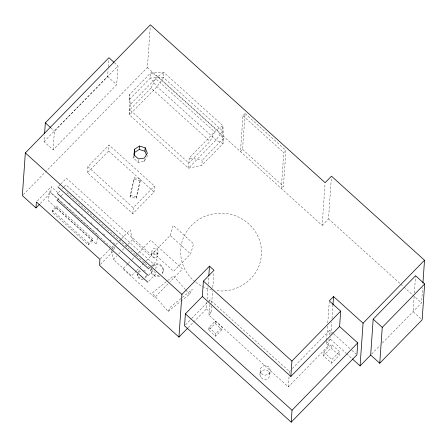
<?xml version="1.0" encoding="UTF-8"?>
<svg xmlns="http://www.w3.org/2000/svg" width="447" height="447" viewBox="0 0 447 447"><rect width="100%" height="100%" fill="white"/><g stroke="black" fill="none" stroke-linecap="round" stroke-linejoin="round"><path stroke-width="0.34" stroke-dasharray="2.23 1.68" d="M114.471 62.748L117.997 65.932L116.684 84.723L53.098 149.851L44.024 141.654L44.46 135.391M53.098 149.851L54.411 131.066L117.997 65.932M40.364 203.413L50.802 192.724L51.221 186.745L57.937 192.813M52.12 212.074L52.238 210.364L56.478 206.022L92.786 238.827L92.669 240.531L88.428 244.878L52.12 212.074L56.361 207.732L56.478 206.022M87.433 172.698L87.852 166.72L109.046 145.012L154.433 186.013L154.014 191.992L132.82 213.705L87.433 172.698L108.632 150.991L109.046 145.012M88.428 244.878L88.551 243.168L92.786 238.827M44.024 141.654L107.61 76.521L108.096 69.564M108.291 66.782L108.822 59.127M97.206 237.871L96.742 244.531L48.539 200.988L49.243 190.992L97.44 234.541L97.256 237.206M114.577 246.805L114.343 250.13L50.802 192.724M129.228 99.681L129.585 94.557L150.779 72.85L163.948 72.487L222.947 125.791L223.399 138.453L223.042 143.576L201.843 165.289L188.5 168.212L129.496 114.907L129.228 99.681L150.421 77.974L150.779 72.85L157.769 76.437L216.767 129.742L223.399 138.453L202.2 160.166L201.843 165.289M130.211 104.659L129.496 114.907L157.048 86.684L163.585 77.61L163.948 72.487L157.769 76.437L130.211 104.659L129.585 94.557M130.049 196.92L134.374 177.777L140.419 179.158L140.302 180.867L136.095 198.3L130.049 196.92L134.374 177.777M147.192 155.21L147.097 156.573L144.09 161.523L138.184 162.328L133.821 158.383L134.011 155.651M132.82 213.705L133.24 207.726L154.433 186.013M138.184 162.328L138.374 159.596M136.095 198.3L140.419 179.158M23.322 194.624L147.404 67.531L150.293 26.205M144.09 161.523L144.236 159.473M137.48 275.413L137.564 274.184A4.481 4.308 4 0 0 142.196 278.364M151.628 254.907L151.868 251.493M150.851 270.826L150.907 269.971M157.836 254.734L158.076 251.32M163.261 270.485L163.323 269.63M189.215 157.964L188.5 168.212L216.052 139.989L222.589 130.915L222.947 125.791L216.767 129.742L189.215 157.964L202.2 160.166M188.12 327.673L206.486 308.86L206.967 301.971M207.162 299.216L208.028 286.823M208.224 284.068L208.704 277.179M329.07 338.955L328.606 345.637L288.332 386.89L208.905 315.129L209.649 304.541M209.839 301.809L209.984 299.758L289.41 371.518L289.27 373.519M208.783 330.059L208.961 327.495L215.32 320.98L222.131 327.131L221.952 329.696L215.594 336.205L208.783 330.059L215.141 323.544L215.32 320.98M208.905 315.129L211.029 312.961L211.509 306.072M211.699 303.317L212.565 290.919M212.806 287.477L213.867 272.329M215.594 336.205L215.772 333.646L222.131 327.131M245.073 113.549L242.956 115.717L240.447 151.589L242.565 149.415L245.073 113.549L285.924 150.455L283.415 186.321L281.292 188.489L283.8 152.623L285.924 150.455M259.942 374.77L260.243 370.502M269.876 374.497L270.172 370.228M288.332 386.89L289.08 376.195M147.404 67.531L322.142 225.394L325.081 183.382M322.142 225.394L328.5 218.879L331.389 177.56M323.483 355.862L323.745 352.102L331.378 344.285L339.547 351.666L339.284 355.426L331.657 363.243L323.483 355.862L331.115 348.045L331.378 344.285M328.606 345.637L326.338 343.587L326.528 340.832M326.578 340.145L327.59 325.684M327.78 322.93L329.227 302.267M329.355 334.943L329.679 330.266L333.205 333.451M326.338 343.587L330.573 339.245L330.719 337.178M330.914 334.423L331.78 322.03M332.02 318.588L332.981 304.809M331.657 363.243L331.92 359.483L339.547 351.666M414.123 296.45L413.067 311.626L421.135 318.912M414.369 292.997L415.57 275.754M382.369 343.067L421.543 302.937L422.605 287.79M133.821 158.383L134.027 155.841M170.212 235.485L173.24 225.322L193.624 243.816L190.595 253.98L173.598 271.312L153.215 252.818L170.212 235.485L190.595 253.98M151.047 88.076L155.645 78.611L214.649 131.915L210.051 141.381L188.857 163.088L129.853 109.783L151.047 88.076L210.051 141.381M185.404 289.522L173.514 275.888L152.142 293.087L168.145 311.442L171.028 306.519L181.18 298.345M180.968 301.122L189.517 294.243L192.4 289.315L181.717 297.914M37.341 200.96L51.221 186.745M58.887 185.952L60.3 184.505M60.77 184.024L66.419 178.236L157.193 260.243L151.544 266.032M58.423 192.573L60.306 190.64M62.189 188.712L63.603 187.265M64.072 186.779L65.96 184.851L156.729 266.859L154.846 268.787M57.49 199.669L60.786 196.294M61.256 195.814L63.614 193.4M100.402 258.858L110.934 248.074M111.409 247.582L113.806 245.129M112.152 248.42L115.488 245.001M115.969 244.515L117.874 242.559M119.779 240.609L121.21 239.139M121.69 238.653L130.273 229.859L132.407 239.888L150.561 256.287L146.27 260.685M100.463 264.345L112.907 251.6M136.251 270.943L131.485 275.827L113.331 259.428L116.667 256.008M118.578 254.052L120.483 252.102M122.394 250.147L125.255 247.213M125.73 246.727L127.635 244.772M128.116 244.285L132.407 239.888M127.741 263.881L122.947 268.798L154.718 297.501L169.106 282.761M128.222 263.395L131.58 259.953M132.061 259.461L134.938 256.517M135.419 256.025L150.768 240.302L182.538 269.005L169.586 282.269M136.732 270.457L143.409 263.618M143.884 263.127L145.795 261.177M149.186 268.44L151.069 266.513M148.722 275.061L154.377 269.273M148.734 281.197L156.266 273.48L65.497 191.472M185.511 324.824L191.299 318.895M191.78 318.404L209.984 299.758M289.41 371.518L290.377 370.524M292.321 368.535L329.679 330.266M371.647 354.046L379.933 345.559M168.145 311.442L180.437 301.552M152.578 266.552L154.483 265.205A6.213 5.973 4 0 1 161.596 274.754M138.682 272.335L140.101 271.363A4.481 4.308 4 0 1 141.805 270.983M134.251 179.487L140.302 180.867M130.166 195.21L136.218 196.591M242.956 115.717L283.8 152.623M328.5 218.879L400.35 283.795M400.864 284.258L403.451 286.594M403.971 287.063L421.543 302.937M242.565 149.415L283.415 186.321M107.61 76.521L116.684 84.723M333.708 333.903L350.375 348.967M351.884 350.325L355.907 353.963M330.573 339.245L346.101 353.275M346.621 353.739L351.275 357.952M331.115 348.045L339.284 355.426M108.632 150.991L154.014 191.992M323.745 352.102L331.92 359.483M50.88 127.876L54.411 131.066M87.852 166.72L133.24 207.726M206.486 308.86L211.029 312.961M215.141 323.544L221.952 329.696M208.961 327.495L215.772 333.646M69.302 203.078L70.335 204.011M75.498 208.682L76.532 209.615M78.599 211.481L79.633 212.414M81.7 214.281L82.734 215.214M84.801 217.08L85.835 218.013M90.998 222.684L92.032 223.617M97.2 228.283L98.228 229.216M103.397 233.882L104.944 235.284M110.113 239.95L111.147 240.883M113.214 242.749L114.762 244.151M56.361 207.732L92.669 240.531M52.238 210.364L88.551 243.168M185.863 290.047L189.517 294.243M111.465 250.655L113.331 259.428M195.065 281.733A40.448 38.883 4 0 1 200.357 218.583A40.448 38.883 4 0 1 260.679 244.453A40.448 38.883 4 0 1 215.778 290.617M211.817 289.902A40.448 38.883 4 0 1 195.613 282.174M159.629 276.106A6.213 5.973 4 0 1 154.88 276.235L152.818 274.994A6.213 5.973 4 0 1 151.242 268.53M146.415 275.726A4.481 4.308 4 0 1 145.23 278.252M143.269 279.42A4.481 4.308 4 0 1 137.592 274.29M152.578 265.697A6.213 5.973 4 0 1 161.356 265.457A6.213 5.973 4 0 1 161.658 273.899M159.126 275.464A6.213 5.973 4 0 1 151.298 267.675M146.242 275.592A4.481 4.308 4 0 1 144.415 277.727M138.089 272.016A4.481 4.308 4 0 1 140.19 270.128M143.616 270.033A4.481 4.308 4 0 1 146.124 272.296M163.585 77.61L150.421 77.974L157.048 86.684L216.052 139.989L223.042 143.576L222.589 130.915L163.585 77.61M152.572 253.293A3.107 2.984 4 0 0 157.88 252.471A3.107 2.984 4 0 0 154.461 248.459A3.107 2.984 4 0 0 152.572 253.293M152.332 256.707A3.107 2.984 4 0 0 157.64 255.885A3.107 2.984 4 0 0 154.221 251.873A3.107 2.984 4 0 0 152.332 256.707M261.07 377.648A4.967 4.777 4 0 0 269.563 376.335A4.967 4.777 4 0 0 264.093 369.915A4.967 4.777 4 0 0 261.07 377.648M261.372 373.379A4.967 4.777 4 0 0 269.859 372.066A4.967 4.777 4 0 0 264.389 365.646A4.967 4.777 4 0 0 261.372 373.379"/><path stroke-width="0.67" d="M422.94 282.968L424.527 260.238L331.484 176.179L325.125 182.694L150.388 24.831L25.334 152.919L22.35 195.618L35.967 207.922L39.487 204.313M35.967 207.922L36.386 201.943L99.927 259.349L99.508 265.328L178.934 337.083L187.634 328.171M44.605 133.301L45.337 122.864L108.923 57.736L113.963 62.289M134.078 155.204L134.525 149.248L139.47 146.052L145.169 147.795L147.337 153.159L144.331 158.104L138.425 158.914L134.055 154.969L134.525 149.248M134.284 152.662L139.229 149.471L139.47 146.052M146.376 154.785L144.934 151.209L145.169 147.795M178.934 337.083L181.918 294.383L209.475 266.161L214.012 270.262L203.413 281.113L202.34 296.49L185.382 313.855L184.55 325.813L291.204 422.169L356.913 354.868L357.745 342.916L339.591 326.511L340.67 311.14L329.322 300.887L333.563 296.545L363.059 323.198L360.075 365.897L352.314 358.885M208.799 275.799L209.475 266.161M202.34 296.49L290.841 376.447L291.919 361.075L340.67 311.14M291.204 422.169L292.042 410.217L357.745 342.916M332.981 304.809L333.563 296.545M370.675 355.047L373.184 319.175L415.57 275.754L424.65 283.957L422.141 319.823L379.749 363.243L370.675 355.047L360.075 365.897M379.749 363.243L382.258 327.377L424.65 283.957M290.841 376.447L339.591 326.511M363.059 323.198L424.527 260.238M139.229 149.471L144.934 151.209M373.184 319.175L382.258 327.377M45.337 122.864L50.377 127.417M203.413 281.113L291.919 361.075M25.334 152.919L181.918 294.383M57.942 186.919L148.717 268.926M57.479 193.534L148.253 275.542M185.382 313.855L292.042 410.217M57.015 200.155L147.789 282.163"/></g></svg>
